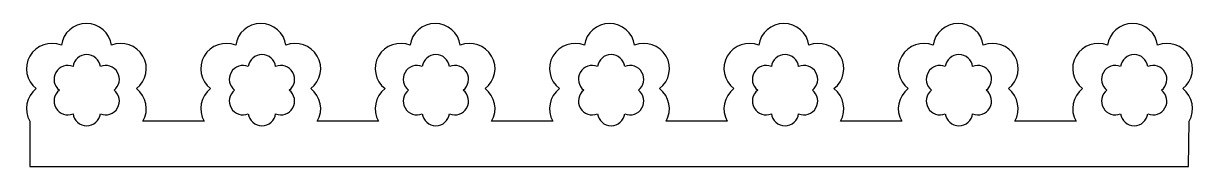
# Model space of a CAD drawing. Header units: centimetres. Extents: x -11.3 to 11.3, y -1.4 to 1.4.
import ezdxf

# ---------------------------------------------------------------- set-up
doc = ezdxf.new("R2010")
doc.units = ezdxf.units.CM
doc.header["$MEASUREMENT"] = 0
doc.layers.add('Camada 1', color=7, linetype='Continuous')

msp = doc.modelspace()

# ---------------------------------------------------------------- linework, layer by layer
at = {"layer": 'Camada 1'}
for points, knots in [([(11.15139, -1.3795), (11.15139, -1.3795), (-11.16539, -1.3795), (-11.16539, -1.3795), (-11.16539, -1.3795), (-11.16539, -1.3795), (-11.16539, -0.50682), (-11.16539, -0.50682), (-11.16539, -0.50682), (-11.28858, -0.2933), (-11.23169, -0.02451), (-11.04167, 0.12236), (-11.04167, 0.12236), (-11.23191, 0.26862), (-11.28879, 0.53699), (-11.16539, 0.75114), (-11.16539, 0.75114), (-11.04199, 0.96463), (-10.78098, 1.04991), (-10.55886, 0.95804), (-10.55886, 0.95804), (-10.52711, 1.19641), (-10.3233, 1.3795), (-10.0765, 1.3795), (-10.0765, 1.3795), (-9.82956, 1.3795), (-9.62533, 1.19641), (-9.5939, 0.95805), (-9.5939, 0.95805), (-9.37168, 1.04991), (-9.11069, 0.96464), (-8.98737, 0.75115), (-8.98737, 0.75115), (-8.86352, 0.537), (-8.92054, 0.26866), (-9.11088, 0.12237), (-9.11088, 0.12237), (-8.92104, -0.02453), (-8.86373, -0.29329), (-8.98737, -0.50681), (-8.98737, -0.50681), (-8.98737, -0.50681), (-7.80666, -0.50682), (-7.80666, -0.50682), (-7.80666, -0.50682), (-7.92988, -0.2933), (-7.87296, -0.02451), (-7.68291, 0.12236), (-7.68291, 0.12236), (-7.87315, 0.26862), (-7.93006, 0.53699), (-7.80666, 0.75114), (-7.80666, 0.75114), (-7.68323, 0.96463), (-7.42225, 1.04991), (-7.20013, 0.95804), (-7.20013, 0.95804), (-7.16836, 1.19641), (-6.96455, 1.3795), (-6.71774, 1.3795), (-6.71774, 1.3795), (-6.4708, 1.3795), (-6.26657, 1.19641), (-6.23514, 0.95805), (-6.23514, 0.95805), (-6.01294, 1.04991), (-5.7519, 0.96464), (-5.62861, 0.75115), (-5.62861, 0.75115), (-5.50476, 0.537), (-5.56178, 0.26866), (-5.75212, 0.12237), (-5.75212, 0.12237), (-5.56228, -0.02453), (-5.50497, -0.29329), (-5.62861, -0.50681), (-5.62861, -0.50681), (-5.62861, -0.50681), (-4.44791, -0.50682), (-4.44791, -0.50682), (-4.44791, -0.50682), (-4.57113, -0.2933), (-4.51421, -0.02451), (-4.32416, 0.12236), (-4.32416, 0.12236), (-4.51442, 0.26862), (-4.57131, 0.53699), (-4.44791, 0.75114), (-4.44791, 0.75114), (-4.32448, 0.96463), (-4.06347, 1.04991), (-3.84138, 0.95804), (-3.84138, 0.95804), (-3.8096, 1.19641), (-3.60579, 1.3795), (-3.35899, 1.3795), (-3.35899, 1.3795), (-3.11203, 1.3795), (-2.90782, 1.19641), (-2.87639, 0.95805), (-2.87639, 0.95805), (-2.65419, 1.04991), (-2.39315, 0.96464), (-2.26986, 0.75115), (-2.26986, 0.75115), (-2.14601, 0.537), (-2.20303, 0.26866), (-2.39337, 0.12237), (-2.39337, 0.12237), (-2.20353, -0.02453), (-2.14622, -0.29329), (-2.26986, -0.50681), (-2.26986, -0.50681), (-2.26986, -0.50681), (-1.08916, -0.50682), (-1.08916, -0.50682), (-1.08916, -0.50682), (-1.21238, -0.2933), (-1.15546, -0.02451), (-0.96541, 0.12236), (-0.96541, 0.12236), (-1.15567, 0.26862), (-1.21258, 0.53699), (-1.08916, 0.75114), (-1.08916, 0.75114), (-0.96573, 0.96463), (-0.70475, 1.04991), (-0.48263, 0.95804), (-0.48263, 0.95804), (-0.45085, 1.19641), (-0.24707, 1.3795), (-0.00024, 1.3795), (-0.00024, 1.3795), (0.24667, 1.3795), (0.45087, 1.19641), (0.48236, 0.95805), (0.48236, 0.95805), (0.70456, 1.04991), (0.96554, 0.96464), (1.08889, 0.75115), (1.08889, 0.75115), (1.21274, 0.537), (1.15567, 0.26866), (0.9653, 0.12237), (0.9653, 0.12237), (1.15522, -0.02453), (1.2125, -0.29329), (1.08889, -0.50681), (1.08889, -0.50681), (1.08889, -0.50681), (2.2696, -0.50682), (2.2696, -0.50682), (2.2696, -0.50682), (2.14641, -0.2933), (2.20327, -0.02451), (2.39329, 0.12236), (2.39329, 0.12236), (2.20311, 0.26862), (2.14617, 0.53699), (2.2696, 0.75114), (2.2696, 0.75114), (2.393, 0.96463), (2.65401, 1.04991), (2.87613, 0.95804), (2.87613, 0.95804), (2.9079, 1.19641), (3.11169, 1.3795), (3.35851, 1.3795), (3.35851, 1.3795), (3.60547, 1.3795), (3.80968, 1.19641), (3.84111, 0.95805), (3.84111, 0.95805), (4.06331, 1.04991), (4.32429, 0.96464), (4.44761, 0.75115), (4.44761, 0.75115), (4.57149, 0.537), (4.51447, 0.26866), (4.3241, 0.12237), (4.3241, 0.12237), (4.51397, -0.02453), (4.57125, -0.29329), (4.44761, -0.50681), (4.44761, -0.50681), (4.44761, -0.50681), (5.62835, -0.50682), (5.62835, -0.50682), (5.62835, -0.50682), (5.50513, -0.2933), (5.56207, -0.02451), (5.7521, 0.12236), (5.7521, 0.12236), (5.56186, 0.26862), (5.5049, 0.53699), (5.62835, 0.75114), (5.62835, 0.75114), (5.75175, 0.96463), (6.01276, 1.04991), (6.23488, 0.95804), (6.23488, 0.95804), (6.26666, 1.19641), (6.47046, 1.3795), (6.71724, 1.3795), (6.71724, 1.3795), (6.9642, 1.3795), (7.16841, 1.19641), (7.19984, 0.95805), (7.19984, 0.95805), (7.42204, 1.04991), (7.68308, 0.96464), (7.80634, 0.75115), (7.80634, 0.75115), (7.93022, 0.537), (7.8732, 0.26866), (7.68283, 0.12237), (7.68283, 0.12237), (7.8727, -0.02453), (7.93003, -0.29329), (7.80634, -0.50681), (7.80634, -0.50681), (7.80634, -0.50681), (8.98708, -0.50682), (8.98708, -0.50682), (8.98708, -0.50682), (8.86386, -0.2933), (8.9208, -0.02451), (9.11083, 0.12236), (9.11083, 0.12236), (8.92059, 0.26862), (8.86371, 0.53699), (8.98708, 0.75114), (8.98708, 0.75114), (9.11053, 0.96463), (9.37149, 1.04991), (9.59361, 0.95804), (9.59361, 0.95804), (9.62538, 1.19641), (9.82919, 1.3795), (10.07597, 1.3795), (10.07597, 1.3795), (10.32291, 1.3795), (10.52714, 1.19641), (10.55857, 0.95805), (10.55857, 0.95805), (10.78077, 1.04991), (11.04181, 0.96464), (11.16507, 0.75115), (11.16507, 0.75115), (11.28895, 0.537), (11.23193, 0.26866), (11.04156, 0.12237), (11.04156, 0.12237), (11.23143, -0.02453), (11.28876, -0.29329), (11.16507, -0.50681), (11.16507, -0.50681), (11.16507, -0.50681), (11.15139, -1.3795), (11.15139, -1.3795)], [0, 0, 0, 0, 0.01515152, 0.01515152, 0.01515152, 0.01515152, 0.03030303, 0.03030303, 0.03030303, 0.03030303, 0.04545455, 0.04545455, 0.04545455, 0.04545455, 0.06060606, 0.06060606, 0.06060606, 0.06060606, 0.07575758, 0.07575758, 0.07575758, 0.07575758, 0.09090909, 0.09090909, 0.09090909, 0.09090909, 0.10606061, 0.10606061, 0.10606061, 0.10606061, 0.12121212, 0.12121212, 0.12121212, 0.12121212, 0.13636364, 0.13636364, 0.13636364, 0.13636364, 0.15151515, 0.15151515, 0.15151515, 0.15151515, 0.16666667, 0.16666667, 0.16666667, 0.16666667, 0.18181818, 0.18181818, 0.18181818, 0.18181818, 0.1969697, 0.1969697, 0.1969697, 0.1969697, 0.21212121, 0.21212121, 0.21212121, 0.21212121, 0.22727273, 0.22727273, 0.22727273, 0.22727273, 0.24242424, 0.24242424, 0.24242424, 0.24242424, 0.25757576, 0.25757576, 0.25757576, 0.25757576, 0.27272727, 0.27272727, 0.27272727, 0.27272727, 0.28787879, 0.28787879, 0.28787879, 0.28787879, 0.3030303, 0.3030303, 0.3030303, 0.3030303, 0.31818182, 0.31818182, 0.31818182, 0.31818182, 0.33333333, 0.33333333, 0.33333333, 0.33333333, 0.34848485, 0.34848485, 0.34848485, 0.34848485, 0.36363636, 0.36363636, 0.36363636, 0.36363636, 0.37878788, 0.37878788, 0.37878788, 0.37878788, 0.39393939, 0.39393939, 0.39393939, 0.39393939, 0.40909091, 0.40909091, 0.40909091, 0.40909091, 0.42424242, 0.42424242, 0.42424242, 0.42424242, 0.43939394, 0.43939394, 0.43939394, 0.43939394, 0.45454545, 0.45454545, 0.45454545, 0.45454545, 0.46969697, 0.46969697, 0.46969697, 0.46969697, 0.48484848, 0.48484848, 0.48484848, 0.48484848, 0.5, 0.5, 0.5, 0.5, 0.51515152, 0.51515152, 0.51515152, 0.51515152, 0.53030303, 0.53030303, 0.53030303, 0.53030303, 0.54545455, 0.54545455, 0.54545455, 0.54545455, 0.56060606, 0.56060606, 0.56060606, 0.56060606, 0.57575758, 0.57575758, 0.57575758, 0.57575758, 0.59090909, 0.59090909, 0.59090909, 0.59090909, 0.60606061, 0.60606061, 0.60606061, 0.60606061, 0.62121212, 0.62121212, 0.62121212, 0.62121212, 0.63636364, 0.63636364, 0.63636364, 0.63636364, 0.65151515, 0.65151515, 0.65151515, 0.65151515, 0.66666667, 0.66666667, 0.66666667, 0.66666667, 0.68181818, 0.68181818, 0.68181818, 0.68181818, 0.6969697, 0.6969697, 0.6969697, 0.6969697, 0.71212121, 0.71212121, 0.71212121, 0.71212121, 0.72727273, 0.72727273, 0.72727273, 0.72727273, 0.74242424, 0.74242424, 0.74242424, 0.74242424, 0.75757576, 0.75757576, 0.75757576, 0.75757576, 0.77272727, 0.77272727, 0.77272727, 0.77272727, 0.78787879, 0.78787879, 0.78787879, 0.78787879, 0.8030303, 0.8030303, 0.8030303, 0.8030303, 0.81818182, 0.81818182, 0.81818182, 0.81818182, 0.83333333, 0.83333333, 0.83333333, 0.83333333, 0.84848485, 0.84848485, 0.84848485, 0.84848485, 0.86363636, 0.86363636, 0.86363636, 0.86363636, 0.87878788, 0.87878788, 0.87878788, 0.87878788, 0.89393939, 0.89393939, 0.89393939, 0.89393939, 0.90909091, 0.90909091, 0.90909091, 0.90909091, 0.92424242, 0.92424242, 0.92424242, 0.92424242, 0.93939394, 0.93939394, 0.93939394, 0.93939394, 0.95454545, 0.95454545, 0.95454545, 0.95454545, 0.96969697, 0.96969697, 0.96969697, 0.96969697, 1, 1, 1, 1]), ([(-10.07047, 0.7781), (-9.93582, 0.7781), (-9.82467, 0.67833), (-9.80753, 0.54839), (-9.80753, 0.54839), (-9.68643, 0.59848), (-9.54411, 0.55201), (-9.47693, 0.43562), (-9.47693, 0.43562), (-9.40951, 0.31894), (-9.44052, 0.17268), (-9.54424, 0.09296), (-9.54424, 0.09296), (-9.44084, 0.01292), (-9.40949, -0.13358), (-9.47693, -0.24991), (-9.47693, -0.24991), (-9.54413, -0.36638), (-9.68643, -0.41231), (-9.80753, -0.36233), (-9.80753, -0.36233), (-9.82446, -0.49213), (-9.93575, -0.59236), (-10.07047, -0.59236), (-10.07047, -0.59236), (-10.20512, -0.59236), (-10.31606, -0.49214), (-10.33331, -0.36233), (-10.33331, -0.36233), (-10.4543, -0.41231), (-10.5966, -0.36638), (-10.66393, -0.24991), (-10.66393, -0.24991), (-10.73103, -0.13357), (-10.70013, 0.01293), (-10.59649, 0.09296), (-10.59649, 0.09296), (-10.70013, 0.17271), (-10.73124, 0.31894), (-10.66393, 0.43562), (-10.66393, 0.43562), (-10.59662, 0.55198), (-10.45443, 0.59844), (-10.33344, 0.54839), (-10.33344, 0.54839), (-10.31605, 0.6783), (-10.20498, 0.7781), (-10.07047, 0.7781)], [0, 0, 0, 0, 0.07692308, 0.07692308, 0.07692308, 0.07692308, 0.15384615, 0.15384615, 0.15384615, 0.15384615, 0.23076923, 0.23076923, 0.23076923, 0.23076923, 0.30769231, 0.30769231, 0.30769231, 0.30769231, 0.38461538, 0.38461538, 0.38461538, 0.38461538, 0.46153846, 0.46153846, 0.46153846, 0.46153846, 0.53846154, 0.53846154, 0.53846154, 0.53846154, 0.61538462, 0.61538462, 0.61538462, 0.61538462, 0.69230769, 0.69230769, 0.69230769, 0.69230769, 0.76923077, 0.76923077, 0.76923077, 0.76923077, 0.84615385, 0.84615385, 0.84615385, 0.84615385, 1, 1, 1, 1]), ([(-6.69438, 0.7781), (-6.55973, 0.7781), (-6.44858, 0.67833), (-6.43144, 0.54839), (-6.43144, 0.54839), (-6.31034, 0.59848), (-6.16802, 0.55201), (-6.10084, 0.43562), (-6.10084, 0.43562), (-6.03342, 0.31894), (-6.06443, 0.17268), (-6.16815, 0.09296), (-6.16815, 0.09296), (-6.06475, 0.01292), (-6.0334, -0.13358), (-6.10084, -0.24991), (-6.10084, -0.24991), (-6.16804, -0.36638), (-6.31034, -0.41231), (-6.43144, -0.36233), (-6.43144, -0.36233), (-6.44837, -0.49213), (-6.55966, -0.59236), (-6.69438, -0.59236), (-6.69438, -0.59236), (-6.82903, -0.59236), (-6.93997, -0.49214), (-6.95722, -0.36233), (-6.95722, -0.36233), (-7.07821, -0.41231), (-7.22051, -0.36638), (-7.28784, -0.24991), (-7.28784, -0.24991), (-7.35494, -0.13357), (-7.32404, 0.01293), (-7.2204, 0.09296), (-7.2204, 0.09296), (-7.32404, 0.17271), (-7.35515, 0.31894), (-7.28784, 0.43562), (-7.28784, 0.43562), (-7.22053, 0.55198), (-7.07834, 0.59844), (-6.95735, 0.54839), (-6.95735, 0.54839), (-6.93997, 0.6783), (-6.8289, 0.7781), (-6.69438, 0.7781)], [0, 0, 0, 0, 0.07692308, 0.07692308, 0.07692308, 0.07692308, 0.15384615, 0.15384615, 0.15384615, 0.15384615, 0.23076923, 0.23076923, 0.23076923, 0.23076923, 0.30769231, 0.30769231, 0.30769231, 0.30769231, 0.38461538, 0.38461538, 0.38461538, 0.38461538, 0.46153846, 0.46153846, 0.46153846, 0.46153846, 0.53846154, 0.53846154, 0.53846154, 0.53846154, 0.61538462, 0.61538462, 0.61538462, 0.61538462, 0.69230769, 0.69230769, 0.69230769, 0.69230769, 0.76923077, 0.76923077, 0.76923077, 0.76923077, 0.84615385, 0.84615385, 0.84615385, 0.84615385, 1, 1, 1, 1]), ([(-3.34476, 0.7781), (-3.21011, 0.7781), (-3.09896, 0.67833), (-3.08182, 0.54839), (-3.08182, 0.54839), (-2.96072, 0.59848), (-2.8184, 0.55201), (-2.75122, 0.43562), (-2.75122, 0.43562), (-2.6838, 0.31894), (-2.71481, 0.17268), (-2.81853, 0.09296), (-2.81853, 0.09296), (-2.71513, 0.01292), (-2.68378, -0.13358), (-2.75122, -0.24991), (-2.75122, -0.24991), (-2.81842, -0.36638), (-2.96072, -0.41231), (-3.08182, -0.36233), (-3.08182, -0.36233), (-3.09875, -0.49213), (-3.21004, -0.59236), (-3.34476, -0.59236), (-3.34476, -0.59236), (-3.47941, -0.59236), (-3.59035, -0.49214), (-3.6076, -0.36233), (-3.6076, -0.36233), (-3.72859, -0.41231), (-3.87089, -0.36638), (-3.93822, -0.24991), (-3.93822, -0.24991), (-4.00532, -0.13357), (-3.97442, 0.01293), (-3.87078, 0.09296), (-3.87078, 0.09296), (-3.97442, 0.17271), (-4.00553, 0.31894), (-3.93822, 0.43562), (-3.93822, 0.43562), (-3.87091, 0.55198), (-3.72872, 0.59844), (-3.60773, 0.54839), (-3.60773, 0.54839), (-3.59034, 0.6783), (-3.47927, 0.7781), (-3.34476, 0.7781)], [0, 0, 0, 0, 0.07692308, 0.07692308, 0.07692308, 0.07692308, 0.15384615, 0.15384615, 0.15384615, 0.15384615, 0.23076923, 0.23076923, 0.23076923, 0.23076923, 0.30769231, 0.30769231, 0.30769231, 0.30769231, 0.38461538, 0.38461538, 0.38461538, 0.38461538, 0.46153846, 0.46153846, 0.46153846, 0.46153846, 0.53846154, 0.53846154, 0.53846154, 0.53846154, 0.61538462, 0.61538462, 0.61538462, 0.61538462, 0.69230769, 0.69230769, 0.69230769, 0.69230769, 0.76923077, 0.76923077, 0.76923077, 0.76923077, 0.84615385, 0.84615385, 0.84615385, 0.84615385, 1, 1, 1, 1]), ([(0.03133, 0.7781), (0.16598, 0.7781), (0.27713, 0.67833), (0.29427, 0.54839), (0.29427, 0.54839), (0.41537, 0.59848), (0.55769, 0.55201), (0.62487, 0.43562), (0.62487, 0.43562), (0.69231, 0.31894), (0.6613, 0.17268), (0.55756, 0.09296), (0.55756, 0.09296), (0.66096, 0.01292), (0.69231, -0.13358), (0.62487, -0.24991), (0.62487, -0.24991), (0.55769, -0.36638), (0.41537, -0.41231), (0.29427, -0.36233), (0.29427, -0.36233), (0.27734, -0.49213), (0.16605, -0.59236), (0.03133, -0.59236), (0.03133, -0.59236), (-0.10332, -0.59236), (-0.21426, -0.49214), (-0.23151, -0.36233), (-0.23151, -0.36233), (-0.3525, -0.41231), (-0.4948, -0.36638), (-0.56213, -0.24991), (-0.56213, -0.24991), (-0.62923, -0.13357), (-0.59833, 0.01293), (-0.49469, 0.09296), (-0.49469, 0.09296), (-0.59833, 0.17271), (-0.62944, 0.31894), (-0.56213, 0.43562), (-0.56213, 0.43562), (-0.49482, 0.55198), (-0.35263, 0.59844), (-0.23164, 0.54839), (-0.23164, 0.54839), (-0.21426, 0.6783), (-0.10319, 0.7781), (0.03133, 0.7781)], [0, 0, 0, 0, 0.07692308, 0.07692308, 0.07692308, 0.07692308, 0.15384615, 0.15384615, 0.15384615, 0.15384615, 0.23076923, 0.23076923, 0.23076923, 0.23076923, 0.30769231, 0.30769231, 0.30769231, 0.30769231, 0.38461538, 0.38461538, 0.38461538, 0.38461538, 0.46153846, 0.46153846, 0.46153846, 0.46153846, 0.53846154, 0.53846154, 0.53846154, 0.53846154, 0.61538462, 0.61538462, 0.61538462, 0.61538462, 0.69230769, 0.69230769, 0.69230769, 0.69230769, 0.76923077, 0.76923077, 0.76923077, 0.76923077, 0.84615385, 0.84615385, 0.84615385, 0.84615385, 1, 1, 1, 1]), ([(3.38093, 0.7781), (3.51558, 0.7781), (3.62673, 0.67833), (3.64387, 0.54839), (3.64387, 0.54839), (3.76497, 0.59848), (3.90729, 0.55201), (3.97447, 0.43562), (3.97447, 0.43562), (4.04191, 0.31894), (4.0109, 0.17268), (3.90716, 0.09296), (3.90716, 0.09296), (4.01056, 0.01292), (4.04191, -0.13358), (3.97447, -0.24991), (3.97447, -0.24991), (3.90729, -0.36638), (3.76497, -0.41231), (3.64387, -0.36233), (3.64387, -0.36233), (3.62694, -0.49213), (3.51565, -0.59236), (3.38093, -0.59236), (3.38093, -0.59236), (3.24628, -0.59236), (3.13534, -0.49214), (3.11809, -0.36233), (3.11809, -0.36233), (2.9971, -0.41231), (2.8548, -0.36638), (2.78749, -0.24991), (2.78749, -0.24991), (2.72039, -0.13357), (2.75129, 0.01293), (2.85493, 0.09296), (2.85493, 0.09296), (2.75129, 0.17271), (2.72018, 0.31894), (2.78749, 0.43562), (2.78749, 0.43562), (2.8548, 0.55198), (2.99699, 0.59844), (3.11795, 0.54839), (3.11795, 0.54839), (3.13534, 0.6783), (3.24641, 0.7781), (3.38093, 0.7781)], [0, 0, 0, 0, 0.07692308, 0.07692308, 0.07692308, 0.07692308, 0.15384615, 0.15384615, 0.15384615, 0.15384615, 0.23076923, 0.23076923, 0.23076923, 0.23076923, 0.30769231, 0.30769231, 0.30769231, 0.30769231, 0.38461538, 0.38461538, 0.38461538, 0.38461538, 0.46153846, 0.46153846, 0.46153846, 0.46153846, 0.53846154, 0.53846154, 0.53846154, 0.53846154, 0.61538462, 0.61538462, 0.61538462, 0.61538462, 0.69230769, 0.69230769, 0.69230769, 0.69230769, 0.76923077, 0.76923077, 0.76923077, 0.76923077, 0.84615385, 0.84615385, 0.84615385, 0.84615385, 1, 1, 1, 1]), ([(6.73055, 0.7781), (6.8652, 0.7781), (6.97635, 0.67833), (6.99349, 0.54839), (6.99349, 0.54839), (7.11459, 0.59848), (7.25691, 0.55201), (7.32409, 0.43562), (7.32409, 0.43562), (7.39153, 0.31894), (7.36052, 0.17268), (7.25678, 0.09296), (7.25678, 0.09296), (7.36018, 0.01292), (7.39153, -0.13358), (7.32409, -0.24991), (7.32409, -0.24991), (7.25691, -0.36638), (7.11459, -0.41231), (6.99349, -0.36233), (6.99349, -0.36233), (6.97656, -0.49213), (6.86527, -0.59236), (6.73055, -0.59236), (6.73055, -0.59236), (6.5959, -0.59236), (6.48496, -0.49214), (6.46771, -0.36233), (6.46771, -0.36233), (6.34672, -0.41231), (6.20442, -0.36638), (6.13711, -0.24991), (6.13711, -0.24991), (6.07001, -0.13357), (6.10091, 0.01293), (6.20455, 0.09296), (6.20455, 0.09296), (6.10091, 0.17271), (6.0698, 0.31894), (6.13711, 0.43562), (6.13711, 0.43562), (6.20442, 0.55198), (6.34661, 0.59844), (6.46757, 0.54839), (6.46757, 0.54839), (6.48496, 0.6783), (6.59604, 0.7781), (6.73055, 0.7781)], [0, 0, 0, 0, 0.07692308, 0.07692308, 0.07692308, 0.07692308, 0.15384615, 0.15384615, 0.15384615, 0.15384615, 0.23076923, 0.23076923, 0.23076923, 0.23076923, 0.30769231, 0.30769231, 0.30769231, 0.30769231, 0.38461538, 0.38461538, 0.38461538, 0.38461538, 0.46153846, 0.46153846, 0.46153846, 0.46153846, 0.53846154, 0.53846154, 0.53846154, 0.53846154, 0.61538462, 0.61538462, 0.61538462, 0.61538462, 0.69230769, 0.69230769, 0.69230769, 0.69230769, 0.76923077, 0.76923077, 0.76923077, 0.76923077, 0.84615385, 0.84615385, 0.84615385, 0.84615385, 1, 1, 1, 1]), ([(10.10663, 0.7781), (10.24128, 0.7781), (10.35243, 0.67833), (10.36957, 0.54839), (10.36957, 0.54839), (10.49067, 0.59848), (10.63299, 0.55201), (10.70017, 0.43562), (10.70017, 0.43562), (10.76761, 0.31894), (10.7366, 0.17268), (10.63286, 0.09296), (10.63286, 0.09296), (10.73626, 0.01292), (10.76761, -0.13358), (10.70017, -0.24991), (10.70017, -0.24991), (10.63299, -0.36638), (10.49067, -0.41231), (10.36957, -0.36233), (10.36957, -0.36233), (10.35264, -0.49213), (10.24135, -0.59236), (10.10663, -0.59236), (10.10663, -0.59236), (9.97198, -0.59236), (9.86104, -0.49214), (9.84379, -0.36233), (9.84379, -0.36233), (9.7228, -0.41231), (9.5805, -0.36638), (9.51319, -0.24991), (9.51319, -0.24991), (9.44609, -0.13357), (9.47699, 0.01293), (9.58063, 0.09296), (9.58063, 0.09296), (9.47699, 0.17271), (9.44588, 0.31894), (9.51319, 0.43562), (9.51319, 0.43562), (9.5805, 0.55198), (9.72269, 0.59844), (9.84365, 0.54839), (9.84365, 0.54839), (9.86102, 0.6783), (9.97212, 0.7781), (10.10663, 0.7781)], [0, 0, 0, 0, 0.07692308, 0.07692308, 0.07692308, 0.07692308, 0.15384615, 0.15384615, 0.15384615, 0.15384615, 0.23076923, 0.23076923, 0.23076923, 0.23076923, 0.30769231, 0.30769231, 0.30769231, 0.30769231, 0.38461538, 0.38461538, 0.38461538, 0.38461538, 0.46153846, 0.46153846, 0.46153846, 0.46153846, 0.53846154, 0.53846154, 0.53846154, 0.53846154, 0.61538462, 0.61538462, 0.61538462, 0.61538462, 0.69230769, 0.69230769, 0.69230769, 0.69230769, 0.76923077, 0.76923077, 0.76923077, 0.76923077, 0.84615385, 0.84615385, 0.84615385, 0.84615385, 1, 1, 1, 1])]:
    msp.add_open_spline(points, degree=3, knots=knots, dxfattribs=at)

doc.saveas('drawing.dxf')
